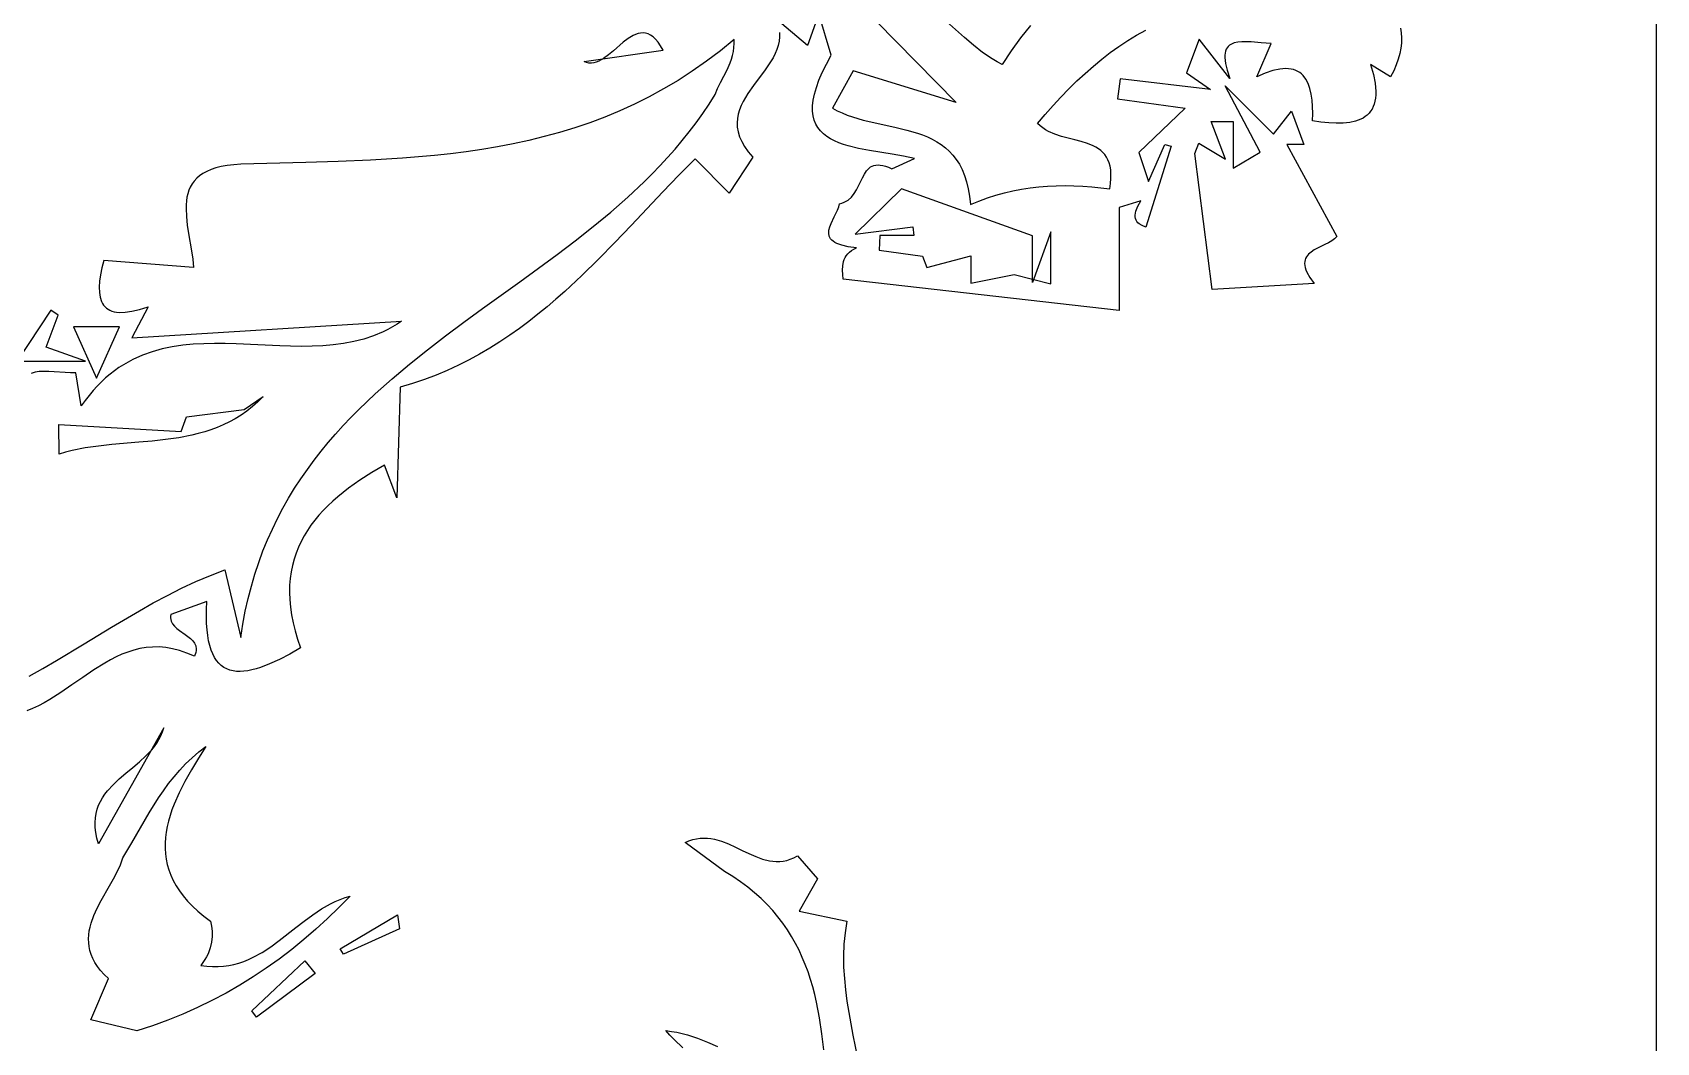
# Model space of a CAD drawing. Header units: metres. Extents: x 0 to 50, y 0 to 30.
# Drawn here: x 38.95 to 50, y 14.97 to 21.84 of the extents above; entities that cross this region are included whole.
import ezdxf

# ---------------------------------------------------------------- set-up
doc = ezdxf.new("R2010")
doc.units = ezdxf.units.M

msp = doc.modelspace()

# ---------------------------------------------------------------- linework, layer by layer
for points in [[(50, 2), (50, 28)], [(44.420778, 22.191337), (45.234464, 21.361308), (44.534153, 21.576081), (44.393233, 21.323232), (44.393233, 21.323232), (44.425366, 21.305708), (44.458648, 21.290073), (44.492948, 21.27612), (44.52813, 21.26364), (44.600613, 21.24227), (44.675032, 21.224298), (44.825415, 21.191888), (44.89925, 21.174121), (44.970759, 21.153093), (45.005309, 21.140836), (45.038878, 21.12714), (45.071334, 21.111796), (45.102542, 21.094596), (45.13237, 21.075333), (45.160685, 21.053798), (45.187353, 21.029783), (45.212241, 21.00308), (45.235217, 20.973482), (45.256147, 20.940779), (45.274898, 20.904764), (45.291337, 20.865229), (45.30533, 20.821965), (45.316744, 20.774765), (45.325447, 20.723421), (45.331305, 20.667724), (45.331305, 20.667724), (45.388896, 20.690928), (45.446599, 20.71165), (45.504439, 20.729949), (45.562438, 20.745883), (45.620621, 20.759511), (45.679011, 20.77089), (45.737631, 20.780079), (45.796507, 20.787137), (45.85566, 20.792122), (45.915115, 20.795092), (45.974895, 20.796105), (46.035025, 20.795221), (46.095527, 20.792497), (46.156426, 20.787992), (46.217745, 20.781764), (46.279507, 20.773871), (46.279507, 20.773871), (46.284724, 20.810513), (46.287419, 20.844092), (46.287711, 20.874768), (46.285719, 20.9027), (46.281563, 20.928047), (46.275362, 20.950969), (46.267236, 20.971626), (46.257305, 20.990177), (46.245687, 21.006782), (46.232503, 21.021599), (46.217871, 21.034789), (46.201912, 21.046511), (46.184744, 21.056925), (46.166487, 21.066189), (46.127185, 21.08191), (46.084962, 21.094949), (46.040772, 21.106582), (45.995572, 21.118085), (45.950318, 21.130735), (45.905965, 21.145807), (45.863469, 21.164578), (45.843216, 21.175749), (45.823786, 21.188323), (45.805298, 21.202459), (45.787871, 21.218318), (45.787871, 21.218318), (45.840243, 21.279994), (45.893197, 21.339863), (45.946766, 21.397836), (46.000987, 21.453827), (46.055893, 21.507748), (46.111519, 21.559511), (46.167901, 21.609027), (46.225071, 21.65621), (46.283066, 21.700972), (46.341919, 21.743225), (46.401666, 21.782881), (46.462341, 21.819853), (46.523979, 21.854053)], [(48.258496, 21.867762), (48.263007, 21.834798), (48.264936, 21.800962), (48.264095, 21.766205), (48.260295, 21.730476), (48.253349, 21.693725), (48.243069, 21.655903), (48.229265, 21.616958), (48.211751, 21.576842), (48.190337, 21.535503), (48.054417, 21.620921), (48.054417, 21.620921), (48.073236, 21.552748), (48.08472, 21.492019), (48.087815, 21.464342), (48.089199, 21.438401), (48.088913, 21.414154), (48.087, 21.391561), (48.0835, 21.370578), (48.078455, 21.351164), (48.071905, 21.333278), (48.063891, 21.316879), (48.054456, 21.301923), (48.04364, 21.28837), (48.031483, 21.276178), (48.018028, 21.265305), (48.003316, 21.25571), (47.987388, 21.247351), (47.952046, 21.234173), (47.912334, 21.225438), (47.86858, 21.220813), (47.821113, 21.219965), (47.770263, 21.22256), (47.71636, 21.228263), (47.659732, 21.236743), (47.659732, 21.236743), (47.66067, 21.286189), (47.659581, 21.333263), (47.656195, 21.377594), (47.65024, 21.418811), (47.641448, 21.456544), (47.629547, 21.490424), (47.614267, 21.520078), (47.595339, 21.545137), (47.584422, 21.555828), (47.572491, 21.565231), (47.559513, 21.5733), (47.545454, 21.579988), (47.53028, 21.58525), (47.513958, 21.589039), (47.496453, 21.591309), (47.477731, 21.592013), (47.45776, 21.591105), (47.436504, 21.588539), (47.390007, 21.578247), (47.337969, 21.560766), (47.280119, 21.535727), (47.377851, 21.761844), (47.377851, 21.761844), (47.310106, 21.767377), (47.242215, 21.773572), (47.209692, 21.775249), (47.178907, 21.775088), (47.15045, 21.772423), (47.124912, 21.766586), (47.102885, 21.75691), (47.093373, 21.750423), (47.08496, 21.742726), (47.07772, 21.733736), (47.071727, 21.723368), (47.067056, 21.711541), (47.063779, 21.698169), (47.061971, 21.68317), (47.061706, 21.66646), (47.0661, 21.627574), (47.077552, 21.580844), (47.096652, 21.525603), (46.887806, 21.792672), (46.801038, 21.563731), (46.964603, 21.449141), (46.350462, 21.522858), (46.332746, 21.386978), (46.792423, 21.323337), (46.478338, 21.020107), (46.541899, 20.824453), (46.653887, 21.076635), (46.697912, 21.065056), (46.52492, 20.513789), (46.52492, 20.513789), (46.499906, 20.523424), (46.479583, 20.536031), (46.471369, 20.54355), (46.464555, 20.551933), (46.459217, 20.56122), (46.455431, 20.571452), (46.453271, 20.582668), (46.452815, 20.59491), (46.454138, 20.608218), (46.457315, 20.622631), (46.469535, 20.654938), (46.490084, 20.692154), (46.343519, 20.647327), (46.343519, 19.946244), (44.466272, 20.160244), (44.466272, 20.160244), (44.462288, 20.190462), (44.460454, 20.220743), (44.461851, 20.250524), (44.467563, 20.279243), (44.472374, 20.293028), (44.47867, 20.306337), (44.486586, 20.3191), (44.496256, 20.331245), (44.507817, 20.342703), (44.521403, 20.353404), (44.53715, 20.363276), (44.555192, 20.37225), (44.555192, 20.37225), (44.499683, 20.379789), (44.455419, 20.390034), (44.421371, 20.402726), (44.407856, 20.409909), (44.396509, 20.417607), (44.387201, 20.425787), (44.379804, 20.434418), (44.374188, 20.443466), (44.370226, 20.452901), (44.366747, 20.472797), (44.368337, 20.493847), (44.373966, 20.515794), (44.382605, 20.538378), (44.404796, 20.584425), (44.426674, 20.629919), (44.434923, 20.651813), (44.440005, 20.672793), (44.440005, 20.672793), (44.45691, 20.676878), (44.472353, 20.682512), (44.486445, 20.68956), (44.499293, 20.697891), (44.521695, 20.717865), (44.540432, 20.741367), (44.556377, 20.767333), (44.570401, 20.794696), (44.596179, 20.849351), (44.609676, 20.874513), (44.624742, 20.896809), (44.642249, 20.915174), (44.652191, 20.922549), (44.663069, 20.928542), (44.674995, 20.93302), (44.688075, 20.935849), (44.702421, 20.936895), (44.718139, 20.936027), (44.73534, 20.93311), (44.754133, 20.928012), (44.774626, 20.920598), (44.796929, 20.910737), (44.951477, 20.981454), (44.951477, 20.981454), (44.876423, 20.996855), (44.799119, 21.010041), (44.644212, 21.034922), (44.569835, 21.049193), (44.499659, 21.0664), (44.466651, 21.076507), (44.435298, 21.087832), (44.405801, 21.100535), (44.378363, 21.114777), (44.353185, 21.130719), (44.330469, 21.148522), (44.310416, 21.168347), (44.293227, 21.190355), (44.279105, 21.214707), (44.268251, 21.241564), (44.260867, 21.271087), (44.257154, 21.303437), (44.257314, 21.338775), (44.261549, 21.377261), (44.270059, 21.419058), (44.283047, 21.464325), (44.300715, 21.513224), (44.323263, 21.565916), (44.350894, 21.622561), (44.38381, 21.683322), (44.300743, 21.963836), (44.223148, 21.748117), (44.005502, 21.932918)], [(45.546262, 21.620032), (45.546262, 21.620032), (45.512363, 21.638183), (45.479146, 21.658052), (45.414452, 21.702254), (45.351569, 21.751246), (45.289884, 21.803638), (45.16767, 21.913059)], [(45.739546, 21.885498), (45.67227, 21.801685), (45.60785, 21.7132), (45.546262, 21.620032)], [(44.032313, 21.838556), (44.032814, 21.808505), (44.029681, 21.779054), (44.023264, 21.750144), (44.013912, 21.721714), (44.001977, 21.693703), (43.987809, 21.666052), (43.971757, 21.6387), (43.935403, 21.584651), (43.855505, 21.47749), (43.817564, 21.423411), (43.800321, 21.396036), (43.784697, 21.368357), (43.771041, 21.340314), (43.759705, 21.311845), (43.751038, 21.282892), (43.74539, 21.253393), (43.743112, 21.223288), (43.744554, 21.192518), (43.750067, 21.161021), (43.759999, 21.128737), (43.774702, 21.095606), (43.794526, 21.061568), (43.81982, 21.026562), (43.850936, 20.990528), (43.689656, 20.743414), (43.457992, 20.977128), (43.457992, 20.977128), (43.347964, 20.866351), (43.239009, 20.75324), (43.021642, 20.523588), (42.91189, 20.408829), (42.800534, 20.295304), (42.686905, 20.183905), (42.570333, 20.075523), (42.510734, 20.022743), (42.450148, 19.971051), (42.388492, 19.920559), (42.325682, 19.871379), (42.261635, 19.823622), (42.196266, 19.7774), (42.129492, 19.732824), (42.06123, 19.690005), (41.991395, 19.649056), (41.919904, 19.610086), (41.846673, 19.573209), (41.77162, 19.538535), (41.694659, 19.506176), (41.615707, 19.476243), (41.534682, 19.448848), (41.451498, 19.424103), (41.428753, 18.670489), (41.343372, 18.893519), (41.343372, 18.893519), (41.258003, 18.843724), (41.176209, 18.791571), (41.098642, 18.736767), (41.025955, 18.679022), (40.991646, 18.648956), (40.958802, 18.618046), (40.927504, 18.586256), (40.897834, 18.553548), (40.869874, 18.519888), (40.843705, 18.485238), (40.819409, 18.449562), (40.797068, 18.412824), (40.776763, 18.374988), (40.758575, 18.336016), (40.742586, 18.295874), (40.728879, 18.254524), (40.717534, 18.21193), (40.708633, 18.168056), (40.702257, 18.122866), (40.698489, 18.076323), (40.69741, 18.028391), (40.699102, 17.979033), (40.703645, 17.928214), (40.711122, 17.875896), (40.721615, 17.822044), (40.735204, 17.766622), (40.751972, 17.709592), (40.772, 17.650918), (40.772, 17.650918), (40.69896, 17.608671), (40.629074, 17.571872), (40.562617, 17.541124), (40.499864, 17.517026), (40.469963, 17.507659), (40.44109, 17.500179), (40.41328, 17.494663), (40.386567, 17.491184), (40.360987, 17.489819), (40.336572, 17.490641), (40.313358, 17.493727), (40.291378, 17.499151), (40.270667, 17.506989), (40.25126, 17.517315), (40.23319, 17.530204), (40.216492, 17.545732), (40.2012, 17.563973), (40.187349, 17.585003), (40.174972, 17.608897), (40.164104, 17.63573), (40.15478, 17.665577), (40.147034, 17.698512), (40.140899, 17.734612), (40.136411, 17.773951), (40.133603, 17.816604), (40.13251, 17.862646), (40.133166, 17.912152), (40.135606, 17.965198), (39.890308, 17.877847), (39.890308, 17.877847), (39.888709, 17.865672), (39.888644, 17.854221), (39.892674, 17.833284), (39.901512, 17.814626), (39.914269, 17.797838), (39.93006, 17.782511), (39.947997, 17.768236), (39.986762, 17.741206), (40.005815, 17.727632), (40.023467, 17.713474), (40.038829, 17.698322), (40.051016, 17.681767), (40.059139, 17.6634), (40.062312, 17.642812), (40.061766, 17.631558), (40.059649, 17.619595), (40.050261, 17.593337), (40.050261, 17.593337), (39.999423, 17.615472), (39.950029, 17.632595), (39.901999, 17.644983), (39.855253, 17.652911), (39.80971, 17.656655), (39.76529, 17.656489), (39.721913, 17.65269), (39.679498, 17.645534), (39.637965, 17.635296), (39.597235, 17.622251), (39.557226, 17.606675), (39.517858, 17.588844), (39.479051, 17.569033), (39.440725, 17.547519), (39.365195, 17.500479), (39.290625, 17.44993), (39.216372, 17.398076), (39.141795, 17.347122), (39.066251, 17.299273), (39.027915, 17.277202), (38.989098, 17.256734), (38.949717, 17.238144), (38.909694, 17.221708)], [(38.925365, 17.458808), (39.019418, 17.510738), (39.113154, 17.564756), (39.300176, 17.676909), (39.487429, 17.790981), (39.67591, 17.902684), (39.770923, 17.956308), (39.866616, 18.007733), (39.963116, 18.056422), (40.060545, 18.10184), (40.15903, 18.143451), (40.258695, 18.180719), (40.366139, 17.7218), (40.366139, 17.7218), (40.380292, 17.812547), (40.397039, 17.900949), (40.416309, 17.987067), (40.438033, 18.070966), (40.462141, 18.152707), (40.488563, 18.232354), (40.51723, 18.309969), (40.548072, 18.385615), (40.581019, 18.459355), (40.616002, 18.531251), (40.652949, 18.601367), (40.691793, 18.669764), (40.732463, 18.736507), (40.774889, 18.801657), (40.819001, 18.865277), (40.86473, 18.927431), (40.912006, 18.98818), (40.96076, 19.047588), (41.010921, 19.105718), (41.062419, 19.162632), (41.115186, 19.218392), (41.16915, 19.273063), (41.280395, 19.379383), (41.395595, 19.482096), (41.514193, 19.581703), (41.63563, 19.678706), (41.759349, 19.773608), (41.88479, 19.86691), (42.011397, 19.959114), (42.265874, 20.142239), (42.392627, 20.234164), (42.518313, 20.327), (42.642374, 20.421249), (42.764252, 20.517413), (42.883388, 20.615995), (42.999224, 20.717496), (43.111202, 20.822418), (43.16557, 20.87632), (43.218765, 20.931265), (43.270716, 20.987316), (43.321354, 21.044537), (43.370608, 21.102989), (43.41841, 21.162737), (43.46469, 21.223842), (43.509377, 21.286367), (43.552402, 21.350375), (43.593695, 21.415929), (43.593695, 21.415929), (43.609596, 21.45605), (43.629973, 21.497291), (43.652629, 21.540061), (43.675372, 21.584767), (43.696005, 21.631818), (43.704844, 21.656351), (43.712333, 21.681622), (43.718198, 21.707683), (43.722164, 21.734586), (43.723956, 21.762381), (43.7233, 21.791118), (43.7233, 21.791118), (43.629388, 21.713877), (43.534427, 21.641663), (43.438451, 21.574303), (43.341494, 21.51162), (43.24359, 21.453438), (43.144774, 21.399582), (43.045079, 21.349875), (42.94454, 21.304142), (42.84319, 21.262206), (42.741064, 21.223893), (42.638196, 21.189026), (42.53462, 21.15743), (42.43037, 21.128928), (42.325481, 21.103345), (42.219985, 21.080506), (42.113918, 21.060233), (42.007313, 21.042351), (41.900205, 21.026686), (41.792628, 21.013059), (41.684615, 21.001297), (41.576202, 20.991223), (41.467421, 20.982661), (41.248895, 20.96937), (41.029311, 20.960018), (40.80894, 20.953199), (40.366933, 20.941532), (40.366933, 20.941532), (40.318394, 20.938105), (40.274022, 20.932681), (40.233651, 20.925339), (40.19711, 20.91616), (40.164232, 20.905223), (40.134847, 20.892609), (40.108789, 20.878396), (40.085887, 20.862666), (40.065974, 20.845498), (40.048881, 20.826972), (40.03444, 20.807168), (40.022481, 20.786166), (40.012837, 20.764046), (40.005339, 20.740887), (39.999819, 20.716771), (39.996107, 20.691775), (39.994036, 20.665982), (39.993437, 20.63947), (39.995981, 20.584609), (40.002391, 20.527834), (40.011319, 20.469783), (40.031335, 20.352413), (40.039728, 20.294373), (40.045246, 20.237614), (39.433164, 20.286396), (39.433164, 20.286396), (39.420608, 20.236589), (39.411164, 20.189691), (39.405062, 20.14594), (39.402534, 20.105574), (39.403812, 20.068831), (39.409126, 20.03595), (39.418709, 20.007168), (39.425173, 19.994388), (39.432791, 19.982723), (39.441592, 19.972201), (39.451604, 19.962854), (39.462857, 19.954709), (39.475379, 19.947798), (39.4892, 19.94215), (39.504348, 19.937794), (39.520853, 19.934761), (39.538742, 19.93308), (39.578793, 19.933894), (39.624731, 19.940474), (39.676789, 19.953058), (39.735197, 19.971885), (39.624122, 19.759689), (41.46069, 19.873758), (41.46069, 19.873758), (41.430059, 19.853305), (41.398961, 19.834465), (41.367411, 19.817177), (41.335429, 19.80138), (41.270233, 19.774018), (41.203513, 19.751897), (41.135407, 19.734533), (41.066055, 19.721442), (40.995595, 19.712141), (40.924167, 19.706146), (40.851909, 19.702975), (40.77896, 19.702142), (40.70546, 19.703166), (40.631548, 19.705561), (40.483042, 19.712536), (40.334555, 19.719198), (40.260665, 19.721202), (40.187197, 19.721679), (40.11429, 19.720142), (40.042083, 19.716111), (39.970714, 19.7091), (39.900323, 19.698626), (39.831049, 19.684206), (39.76303, 19.665356), (39.696406, 19.641593), (39.631316, 19.612433), (39.59939, 19.595679), (39.567899, 19.577393), (39.536861, 19.557517), (39.506293, 19.53599), (39.476213, 19.51275), (39.446639, 19.487739), (39.417586, 19.460894), (39.389074, 19.432157), (39.361118, 19.401466), (39.333738, 19.368761), (39.306949, 19.333981), (39.28077, 19.297067), (39.244519, 19.522601), (39.244519, 19.522601), (39.207794, 19.52205), (39.170523, 19.523369), (39.096523, 19.52842), (39.060887, 19.530551), (39.026886, 19.531352), (38.995067, 19.530024), (38.965975, 19.525767), (38.940157, 19.51778)], [(42.702231, 21.640451), (43.239326, 21.718201), (43.239326, 21.718201), (43.222399, 21.747222), (43.20547, 21.771591), (43.18854, 21.791572), (43.171611, 21.807427), (43.154683, 21.819417), (43.137757, 21.827806), (43.120836, 21.832854), (43.103919, 21.834825), (43.087008, 21.83398), (43.070104, 21.830582), (43.053208, 21.824893), (43.036321, 21.817175), (43.00258, 21.7967), (42.968889, 21.771255), (42.901693, 21.713843), (42.868206, 21.686072), (42.834804, 21.66172), (42.801497, 21.642885), (42.784882, 21.636191), (42.768293, 21.631663), (42.751733, 21.629563), (42.735202, 21.630153), (42.718701, 21.633695), (42.702231, 21.640451)], [(47.064802, 21.475224), (47.394222, 21.145533), (47.51516, 21.303249), (47.601047, 21.076635), (47.484686, 21.076635), (47.825303, 20.45001), (47.825303, 20.45001), (47.809323, 20.434019), (47.789707, 20.419798), (47.767416, 20.406851), (47.743411, 20.394686), (47.694102, 20.370724), (47.67072, 20.357939), (47.649467, 20.343961), (47.631306, 20.328295), (47.617196, 20.310448), (47.611961, 20.300552), (47.608098, 20.289925), (47.60573, 20.278506), (47.604975, 20.266233), (47.605953, 20.253044), (47.608785, 20.238878), (47.613591, 20.223672), (47.620491, 20.207366), (47.641054, 20.171203), (47.671433, 20.129896), (46.97685, 20.088032), (46.857868, 21.014774), (46.884702, 21.085578), (47.066442, 20.976445), (46.969607, 21.231947), (47.11944, 21.231947), (47.11944, 20.913557), (47.301774, 21.023047), (47.064802, 21.475224)], [(44.863113, 20.775056), (44.546152, 20.465324), (44.939187, 20.51554), (44.94686, 20.455387), (44.714083, 20.455387), (44.71125, 20.356938), (45.006055, 20.316704), (45.033827, 20.239497), (45.33482, 20.318082), (45.33482, 20.13182), (45.628918, 20.191778), (45.877966, 20.126755), (45.877966, 20.481272), (45.753818, 20.136134), (45.753818, 20.453527), (44.863113, 20.775056)], [(39.308495, 19.60117), (39.040909, 19.697581), (39.122769, 19.91357), (39.072941, 19.947808), (38.844281, 19.60117), (39.308495, 19.60117)], [(39.227034, 19.834138), (39.383265, 19.485758), (39.539677, 19.834138), (39.227034, 19.834138)], [(40.519022, 19.36128), (40.519022, 19.36128), (40.482702, 19.325047), (40.445477, 19.291928), (40.407393, 19.261767), (40.368495, 19.234407), (40.328826, 19.209692), (40.288432, 19.187465), (40.247358, 19.167569), (40.205649, 19.149847), (40.163348, 19.134143), (40.120501, 19.120301), (40.077154, 19.108162), (40.033349, 19.097572), (39.94455, 19.080407), (39.854462, 19.067553), (39.763444, 19.057756), (39.671853, 19.049762), (39.488387, 19.034169), (39.397229, 19.024064), (39.306931, 19.010748), (39.217851, 18.992967), (39.17388, 18.982011), (39.130348, 18.969468), (39.127953, 19.170449), (39.960659, 19.121937), (39.996465, 19.22148), (40.388793, 19.271606), (40.519022, 19.36128)], [(39.841493, 17.106392), (39.397803, 16.31673), (39.397803, 16.31673), (39.38691, 16.356304), (39.379558, 16.39375), (39.375552, 16.429184), (39.374699, 16.462724), (39.376805, 16.494485), (39.381674, 16.524585), (39.389112, 16.55314), (39.398925, 16.580267), (39.410919, 16.606082), (39.424898, 16.630703), (39.44067, 16.654246), (39.458039, 16.676828), (39.496791, 16.719576), (39.539599, 16.75988), (39.58491, 16.798674), (39.631166, 16.836892), (39.676814, 16.875467), (39.720298, 16.915334), (39.760063, 16.957426), (39.778065, 16.979599), (39.794554, 17.002677), (39.809336, 17.02678), (39.822215, 17.052022), (39.832999, 17.07852), (39.841493, 17.106392)], [(40.12928, 16.978834), (40.12928, 16.978834), (40.077989, 16.899042), (40.029768, 16.819858), (39.985479, 16.741312), (39.945986, 16.663432), (39.912151, 16.586248), (39.897624, 16.547926), (39.884837, 16.509789), (39.873895, 16.471841), (39.864906, 16.434085), (39.85798, 16.396524), (39.853223, 16.359163), (39.850744, 16.322005), (39.850649, 16.285054), (39.853048, 16.248314), (39.858048, 16.211787), (39.865756, 16.175479), (39.876281, 16.139391), (39.889731, 16.103529), (39.906213, 16.067895), (39.925835, 16.032494), (39.948706, 15.997328), (39.974932, 15.962403), (40.004622, 15.92772), (40.037883, 15.893284), (40.074824, 15.859099), (40.115553, 15.825168), (40.160176, 15.791495), (40.160176, 15.791495), (40.167218, 15.757926), (40.171199, 15.722512), (40.171447, 15.685586), (40.16729, 15.647484), (40.158057, 15.608541), (40.143077, 15.569091), (40.133221, 15.549281), (40.121677, 15.529469), (40.10836, 15.509698), (40.093187, 15.490009), (40.093187, 15.490009), (40.133967, 15.484306), (40.173413, 15.481515), (40.211598, 15.481478), (40.248598, 15.484035), (40.28449, 15.489026), (40.319347, 15.496292), (40.353247, 15.505674), (40.386263, 15.517013), (40.418473, 15.53015), (40.44995, 15.544924), (40.511011, 15.57875), (40.57005, 15.617217), (40.627671, 15.65905), (40.741073, 15.747718), (40.798062, 15.792004), (40.856047, 15.834558), (40.915633, 15.874107), (40.977423, 15.909376), (41.009333, 15.925007), (41.04202, 15.93909), (41.07556, 15.951465), (41.110029, 15.961975), (41.110029, 15.961975), (41.034241, 15.884303), (40.956622, 15.809012), (40.877139, 15.736173), (40.795758, 15.665857), (40.712446, 15.598138), (40.627167, 15.533086), (40.539889, 15.470773), (40.450577, 15.411272), (40.359198, 15.354654), (40.265718, 15.300992), (40.170103, 15.250356), (40.07232, 15.202819), (39.972333, 15.158453), (39.870111, 15.11733), (39.765618, 15.079521), (39.658821, 15.045099), (39.345189, 15.118529), (39.465045, 15.400755), (39.465045, 15.400755), (39.436732, 15.428083), (39.412179, 15.455364), (39.391212, 15.482592), (39.373657, 15.509759), (39.359341, 15.536861), (39.348091, 15.563891), (39.339733, 15.590843), (39.334094, 15.61771), (39.331, 15.644487), (39.330277, 15.671166), (39.331752, 15.697743), (39.335252, 15.72421), (39.340603, 15.750562), (39.347631, 15.776791), (39.366027, 15.828861), (39.38905, 15.880369), (39.415313, 15.931265), (39.472007, 16.031024), (39.499662, 16.079787), (39.525004, 16.12774), (39.546646, 16.174833), (39.563199, 16.221016), (39.563199, 16.221016), (39.623842, 16.322962), (39.683342, 16.426193), (39.743715, 16.529035), (39.806979, 16.629815), (39.840325, 16.678908), (39.87515, 16.726858), (39.911707, 16.773456), (39.950247, 16.818492), (39.991022, 16.861757), (40.034284, 16.903042), (40.080286, 16.942137), (40.12928, 16.978834)], [(44.332747, 14.915335), (44.320577, 15.024822), (44.3046, 15.132923), (44.284046, 15.239282), (44.271813, 15.291696), (44.258147, 15.34354), (44.242953, 15.39477), (44.226135, 15.445341), (44.207596, 15.495208), (44.187241, 15.544326), (44.164973, 15.592652), (44.140696, 15.640139), (44.114315, 15.686744), (44.085732, 15.732421), (44.054853, 15.777126), (44.021581, 15.820815), (43.98582, 15.863443), (43.947473, 15.904964), (43.906446, 15.945335), (43.862641, 15.98451), (43.815963, 16.022445), (43.766316, 16.059095), (43.713603, 16.094416), (43.657728, 16.128362), (43.389604, 16.32583), (43.389604, 16.32583), (43.415615, 16.337393), (43.441311, 16.346047), (43.466708, 16.35199), (43.491825, 16.35542), (43.51668, 16.356536), (43.541291, 16.355535), (43.565675, 16.352617), (43.589852, 16.347979), (43.637652, 16.334337), (43.684835, 16.316197), (43.731545, 16.295143), (43.777927, 16.272764), (43.824123, 16.250644), (43.870278, 16.23037), (43.916537, 16.213528), (43.963042, 16.201706), (43.986432, 16.198172), (44.009938, 16.196488), (44.033577, 16.196852), (44.057369, 16.199461), (44.081329, 16.204516), (44.105478, 16.212213), (44.129832, 16.22275), (44.15441, 16.236328), (44.291547, 16.079629), (44.166059, 15.859252), (44.490779, 15.791274), (44.490779, 15.791274), (44.478144, 15.712611), (44.470581, 15.634254), (44.46758, 15.556172), (44.468632, 15.478334), (44.473227, 15.40071), (44.480856, 15.323267), (44.491009, 15.245975), (44.503177, 15.168803), (44.53152, 15.014692), (44.561809, 14.860686)], [(41.446017, 15.738667), (41.065844, 15.566163), (41.043315, 15.603781), (41.433271, 15.833355), (41.446017, 15.738667)], [(40.871998, 15.435017), (40.473882, 15.138029), (40.441153, 15.180475), (40.801728, 15.520213), (40.871998, 15.435017)], [(43.374735, 14.928531), (43.314141, 14.985774), (43.285714, 15.01547), (43.258832, 15.046036), (43.258832, 15.046036), (43.29633, 15.041386), (43.333172, 15.035096), (43.369403, 15.027266), (43.405066, 15.017996), (43.474868, 14.99554), (43.542936, 14.968533), (43.609625, 14.937778)]]:
    msp.add_lwpolyline(points)

doc.saveas('drawing.dxf')
